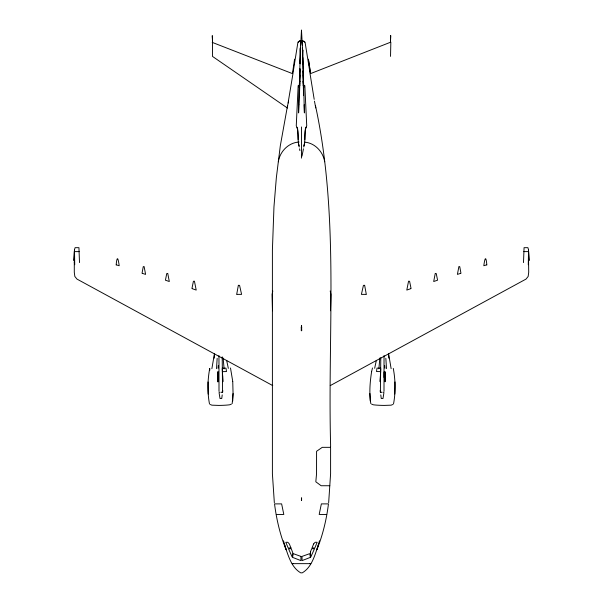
<?xml version="1.0" encoding="UTF-8"?>
<svg xmlns="http://www.w3.org/2000/svg" width="603" height="603" viewBox="0 0 603 603"><rect width="100%" height="100%" fill="white"/><g stroke="black" fill="none" stroke-linecap="round" stroke-linejoin="round"><path stroke-width="0.9" d="M384.005 391.317L384.036 355.559M384.028 377.463L384.036 371.915M380.795 357.685L380.387 392.221L380.463 390.375M393.503 404.063C395.726 392.395 395.478 380.078 393.277 368.395M394.777 394.03L394.98 381.933M299.774 83.297L299.472 95.349L300.166 50.019L300.754 42.798M299.812 81.887L299.985 75.021M300.271 63.82L300.596 50.765M330.512 310.764L330.919 294.437L330.21 290.985M528.281 264.725L528.545 249.883M528.537 255.83L528.499 249.906L528.567 253.441M299.51 85.701L299.993 68.968M300.151 63.519L300.596 47.999M300.671 45.263L301.485 30.188L302.329 45.346M299.97 68.817L299.231 87.654M300.143 63.368L300.596 49.732M523.494 262.599L524.067 247.675L527.934 247.675L528.288 249.016M74.29 262.509L74.463 257.865M74.719 264.725L74.501 249.906L73.958 260.564L74.455 249.883M232.743 381.443L233.06 393.525L232.193 403.588M232.728 401.025L233.06 393.525M304.817 139.73L305.389 128.876L306.731 125.786L304.832 85.679L303.166 85.679M392.726 404.53L391.106 405.171L384.224 405.412A10.779 0.889 1.3 0 1 373.234 404.779L371.554 404.085M303.882 145.911C305.97 139.881 303.656 132.992 306.128 127.173M216.507 368.667L217.163 358.348M74.478 251.345L74.433 253.441M328.658 502.759L330.595 473.732L330.595 447.81M214.201 358.22L214.532 353.622M380.772 369.051L380.146 381.691L380.591 371.621L376.498 371.531L377.011 368.101L380.832 368.192M301.274 327.414L301.568 325.379L301.726 330.723L301.274 330.723L301.274 327.414L301.726 327.414M299.623 85.852L300.008 81.179M378.872 368.825L379.867 357.986M390.533 56.388L390.834 42.12L310.055 73.8L314.193 99.367M218.045 368.32L218.316 365.448M209.512 404.063C207.289 392.402 207.53 380.109 209.731 368.433L209.806 370.287M222.778 390.427L222.613 392.236L222.53 390.39M222.221 394.905L221.746 398.485L220.012 398.523L219.145 393.164M371.644 371.365C370.023 381.963 369.051 392.975 370.8 403.588M292.463 73.43L294.581 59.162M288.272 102.977L288.551 101.176M292.96 73.249L297.844 42.753L299.389 41.034M116.13 265.011C117.08 255.107 118.15 257.963 119.19 265.735L116.485 264.905M383.855 393.156L382.988 398.515L381.254 398.477L380.779 394.89M211.879 368.719L214.442 353.584M287.48 105.962L280.297 145.873L276.34 177.772L273.966 206.837L272.398 250.139L272.398 473.732L274.342 502.759M142.037 273.287L143.258 266.616L144.102 266.564L145.594 274.388L142.444 273.378M236.67 294.452L238.366 285.279L238.773 285.302M302.02 156.087L303.437 148.813M303.791 146.996L304.673 142.451M165.456 280.048L166.767 273.506L167.74 273.415L169.307 281.518L165.878 280.342M191.935 288.543L193.427 281.247L194.437 281.186L196.209 290.073L192.342 288.724M272.79 290.985L272.081 294.437L272.488 310.764M212.482 42.165L212.46 56.388L287.262 107.914L292.937 73.8L212.203 42.376M374.659 368.32L376.355 360.375M363.458 285.264L361.408 294.385L365.795 294.362M287.262 107.914L287.623 106.347M371.644 371.38L372.496 367.951M74.712 249.016L75.066 247.675L78.933 247.675L79.506 262.599M318.278 545.135C314.887 555.009 311.864 567.257 302.261 572.85L300.716 572.85C291.113 567.257 288.091 555.009 284.699 545.135M319.477 540.793L316.861 549.755C322.816 535.065 326.472 519.59 328.469 503.889L321.361 503.889L319.183 514.457L326.698 514.457M278.322 161.777C279.86 151.534 288.505 142.594 299.08 142.037M302.224 41.607L301.485 42.263L300.776 41.607M303.023 70.747L303.482 85.701M298.719 41.584L298.025 42.12L299.864 40.914M330.256 385.603L526.02 279.091L528.16 276.453L528.71 272.292L528.537 257.971M410.658 288.724L406.791 290.073L408.563 281.186L409.573 281.247L411.065 288.543M437.122 280.342L433.693 281.518L435.26 273.415L436.233 273.506L437.544 280.048M460.556 273.378L457.406 274.388L458.898 266.564L459.742 266.616L460.963 273.287M486.515 264.905L483.81 265.735C484.85 257.963 485.92 255.107 486.87 265.011M364.227 285.302L364.634 285.279L366.33 294.452M292.922 563.632L292.146 563.647L310.831 563.647L310.055 563.632M222.168 368.229L225.982 368.139L226.502 371.561L222.409 371.659L222.228 369.089M301.168 42.006L301.824 42.006M299.834 85.679L298.161 85.679L296.261 125.786L297.611 128.876L298.184 139.73M74.9 251.617L79.189 251.617M523.811 251.617L528.1 251.617M237.205 294.362L241.592 294.385L239.542 285.264M222.613 392.236L221.557 392.236L222.575 392.221L222.198 356.818M380.387 392.221L381.435 392.221L380.425 392.206L380.222 390.412M219.002 392.274L220.14 392.274M382.86 392.259L384.005 392.259M330.595 447.336L322.251 447.336L316.583 451.293L316.552 473.77L315.814 481.782L321.143 485.739L329.796 485.739M276.302 514.457L283.809 514.457L281.631 503.889L274.531 503.889C276.536 519.582 280.169 535.065 286.116 549.755L283.5 540.793M304.658 142.157C314.947 142.926 323.14 151.835 324.685 161.777M272.744 385.603L76.98 279.091L74.84 276.453L74.29 272.292L74.29 262.32M304.296 41.584L305.148 42.753L310.055 73.249M303.603 41.034L304.975 42.12M296.985 127.444C299.231 133.218 297.106 139.964 299.088 145.911M230.497 367.988L232.743 381.458M226.645 360.421L228.333 368.365M315.738 107.914L314.472 101.138M298.319 142.451L299.201 146.996M299.555 148.813L299.902 150.629M315.535 105.962C339.459 217.14 327.625 331.658 330.595 444.328L330.595 446.929M388.566 353.516L391.136 368.674M384.684 365.403L384.963 368.282M223.125 358.039L224.12 368.863M302.985 81.179L303.377 85.852M302.239 42.798L303.128 69.398M388.475 353.562L388.807 358.174M528.522 251.345L529.042 260.564L528.658 251.345M385.837 358.295L386.5 368.621M210.281 404.53L211.909 405.171L218.776 405.412A10.764 0.889 -1.3 0 0 229.751 404.779L231.439 404.085M303.151 70.747L303.761 87.654M369.925 393.495L370.265 401.025M302.404 48.15L302.864 64.031M303.626 84.684L304.394 112.927L304.176 104.749M74.342 251.345L74.463 255.83M302.91 57.692L303.528 95.349L303.226 74.893M208.035 381.955L208.239 394.045M218.964 355.612L219.002 391.332M301.59 500.271L301.59 497.792L301.41 500.271M301.485 30.15L301.485 35.728M301.485 126.954L301.485 158.144M217.947 371.75L217.932 381.827L217.947 371.75M300.324 48.293L300.482 59.833L300.324 48.293M300.95 556.411L300.935 560.624L292.561 557.368L293.254 553.652L300.95 556.411M385.106 376.249L385.076 381.805L385.053 371.712L385.106 376.249M302.834 50.019L302.518 59.833L302.834 50.019M390.691 35.63L390.473 42.421L390.691 35.63M298.817 104.749L298.598 112.927L299.548 80.154L298.817 104.749M212.58 41.984L212.52 42.421L212.286 35.652L212.58 41.984M292.485 554.964L292.154 556.961L288.551 548.903L291.234 548.655L292.824 552.943L292.485 554.964M310.409 551.933L310.824 556.961L314.457 548.843L311.728 548.677L310.409 551.933M313.658 543.921L312.045 547.908L314.781 548.052L317.163 542.278L315.143 542.278L313.658 543.921M299.962 41.034L303.113 41.155L299.962 41.034M310.409 557.368L302.043 560.624L302.013 556.418L309.731 553.652L310.409 557.368M290.94 547.923L288.196 548.044L285.814 542.278L287.835 542.278L289.319 543.921L290.94 547.923M310.53 73.408L308.412 59.162L310.53 73.43M222.665 376.189L222.409 371.659L222.854 381.714L222.665 376.189"/></g></svg>
